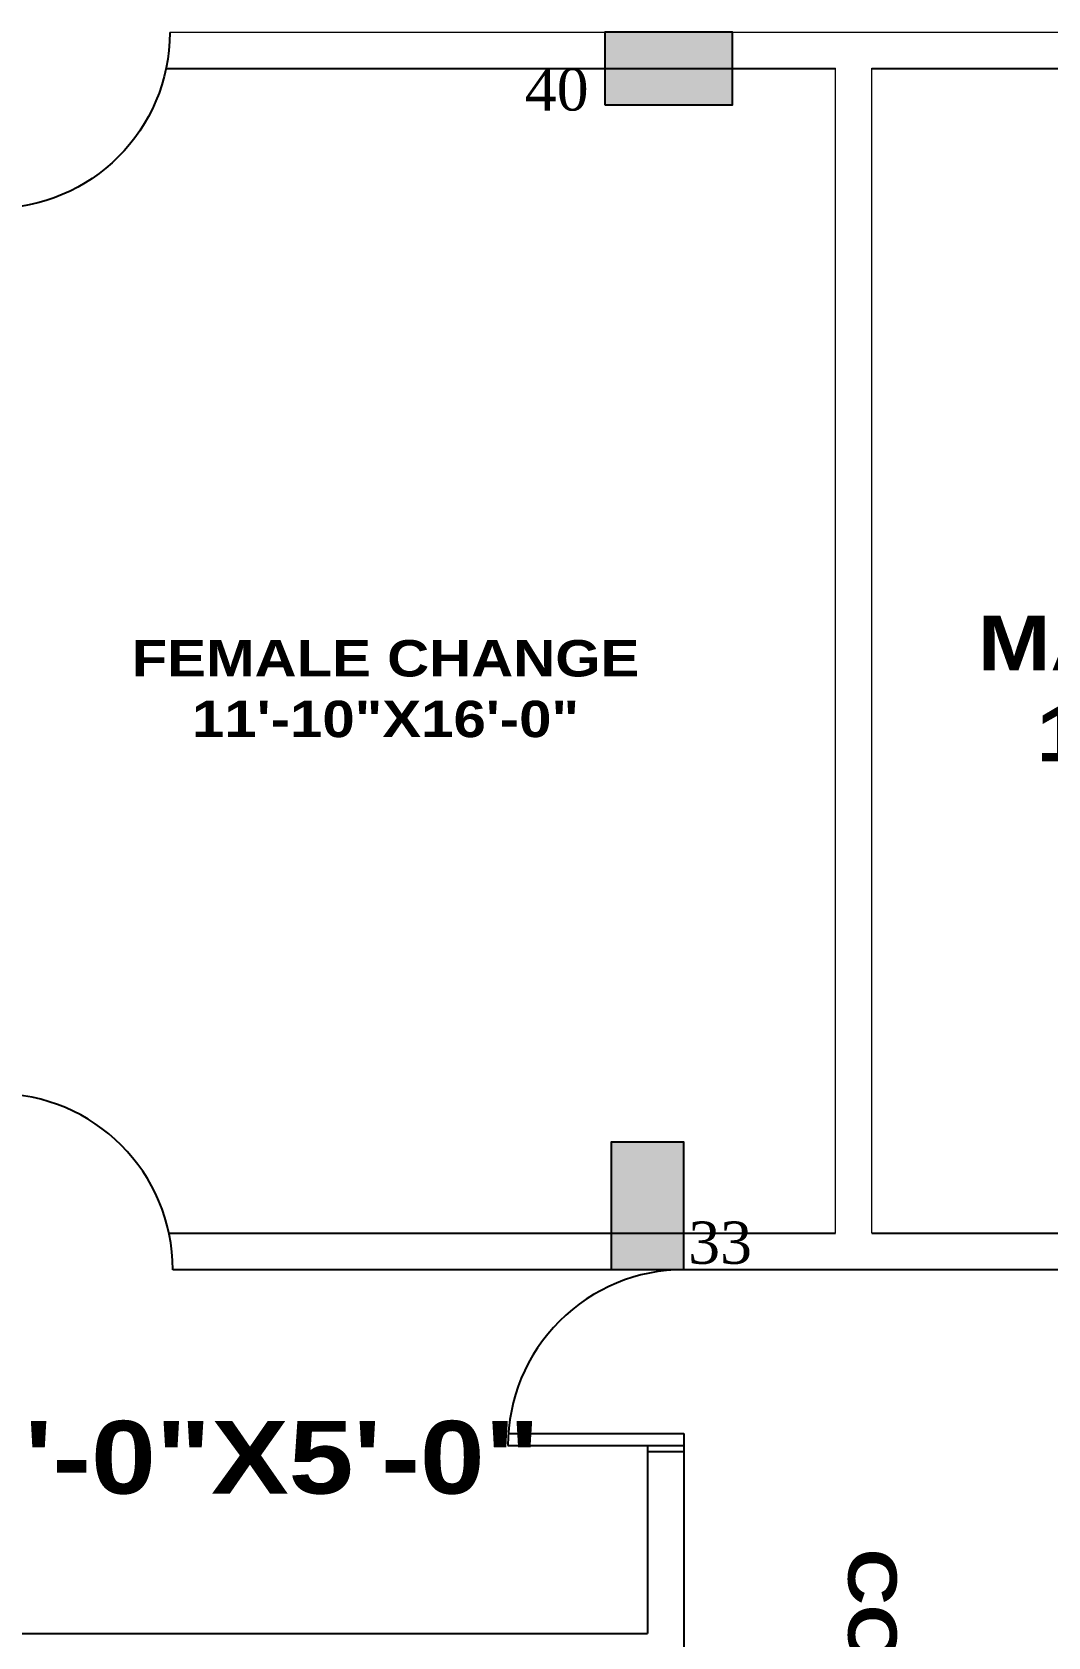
# Model space of a CAD drawing. Extents: x -57174 to 10055, y -18330 to 89882.
# Drawn here: x -28109 to -23924, y 68833 to 75446 of the extents above; entities that cross this region are included whole.
import ezdxf

# ---------------------------------------------------------------- set-up
doc = ezdxf.new("R2010")
doc.units = 0
doc.header["$LTSCALE"] = 50
doc.header["$MEASUREMENT"] = 0
for name, color, linetype in [('COLUMN', 8, 'CONTINUOUS'), ('COLUMN HATCH', 8, 'CONTINUOUS'), ('OUTER LINE', 8, 'CONTINUOUS'), ('TEXT', 8, 'CONTINUOUS'), ('WALL', 8, 'CONTINUOUS'), ('WINDOOW', 8, 'CONTINUOUS'), ('XREF-ARCH', 8, 'CONTINUOUS')]:
    doc.layers.add(name, color=color, linetype=linetype)
doc.styles.add('H St Bt', font='ariblk.ttf', dxfattribs={"height": 50})
doc.styles.add('TECHNICBOLD', font='times.ttf', dxfattribs={"height": 10})

# ---------------------------------------------------------------- blocks, each defined once
blk = doc.blocks.new('D2')
at = {"layer": 'OUTER LINE', "color": 0, "linetype": 'Continuous'}
for p, q in [((73117.95, 16585.25), (73117.95, 16614.18)), ((73117.95, 16614.18), (73120.95, 16614.18)), ((73119.95, 16585.18), (73119.95, 16614.18)), ((73119.95, 16608.18), (73120.95, 16608.18))]:
    blk.add_line(p, q, dxfattribs=at)
blk.add_arc((73119.95, 16614.18), 29, 180, 270, dxfattribs=at)
blk = doc.blocks.new('PLAN')
at = {"layer": 'COLUMN HATCH', "linetype": 'Continuous'}
for points in [[(14650, 15100), (14650, 14800), (15175, 14800), (15175, 15100)], [(14650, 15100), (14650, 14800), (15175, 14800), (15175, 15100)], [(14975, 10525), (14675, 10525), (14675, 10000), (14975, 10000)]]:
    blk.add_hatch(color=256, dxfattribs=at).paths.add_polyline_path(points)
at = {"layer": 'COLUMN', "linetype": 'Continuous'}
for points in [[(14650, 14800), (15175, 14800), (15175, 15100), (14650, 15100)], [(14650, 14800), (15175, 14800), (15175, 15100), (14650, 15100)], [(14675, 10000), (14975, 10000), (14975, 10525), (14675, 10525)]]:
    blk.add_lwpolyline(points, close=True, dxfattribs=at)
at = {"layer": 'WALL', "linetype": 'Continuous'}
for p, q in [((12841, 14950), (15600, 14950)), ((15750, 14950), (18672.4, 14950)), ((12853.6, 10150), (15600, 10150)), ((15750, 10150), (18690.7, 10150)), ((12869.3, 10000), (18675, 10000)), ((13469.8, 10000), (13744.8, 10000)), ((14825, 9250), (14825, 8500)), ((14825, 9250), (14975, 9250)), ((14975, 9250), (14975, 7825)), ((12050, 8500), (14825, 8500))]:
    blk.add_line(p, q, dxfattribs=at)
at = {"layer": 'WINDOOW', "lineweight": 0}
for p, q in [((12856.7, 15100), (18656.7, 15100)), ((15600, 10150), (15600, 14951.8)), ((15750, 10150), (15750, 14951.8))]:
    blk.add_line(p, q, dxfattribs=at)
at = {"layer": 'WINDOOW', "lineweight": 0, "xscale": -25, "yscale": 25, "zscale": 25}
blk.add_blockref('D2', (1840130.5, -400256.2), dxfattribs=at)
at = {"layer": 'WINDOOW', "lineweight": 0, "xscale": 25, "yscale": 25, "zscale": 25}
for p, rotation in [((1840143.1, 425354.4), 180), ((-400379.4, 1837273.8), 270)]:
    blk.add_blockref('D2', p, dxfattribs=dict(at, rotation=rotation))
at = {"layer": 'COLUMN', "linetype": 'Continuous', "insert": (13745.9, 12393.4), "char_height": 150, "width": 3168.977, "attachment_point": 5, "style": 'H St Bt'}
blk.add_mtext('FEMALE CHANGE\\P11\'-10"X16\'-0"', dxfattribs=at)
at = {"layer": 'TEXT', "lineweight": 0, "style": 'H St Bt'}
blk.add_text('CORRIDOR 5\'-0"', height=200, rotation=270, dxfattribs=at).set_placement((15652, 8849.9))
at = {"layer": 'TEXT', "lineweight": 0, "char_height": 174.02, "width": 128.479, "attachment_point": 1, "style": 'TECHNICBOLD'}
for s, insert in [('40', (14319.8, 14950.8)), ('33', (14992.9, 10198.4))]:
    blk.add_mtext(s, dxfattribs=dict(at, insert=insert))
at = {"layer": 'TEXT', "linetype": 'Continuous', "attachment_point": 5, "style": 'H St Bt'}
for s, insert, char_height, width in [('MALE CHANGE\\P12\'-3"X16\'-0"', (17524.6, 12393.4), 225, 3168.977), ('\\P9\'-0"X5\'-0"', (13186.9, 9474.8), 300, 3505.274)]:
    blk.add_mtext(s, dxfattribs=dict(at, insert=insert, char_height=char_height, width=width))

msp = doc.modelspace()

# ---------------------------------------------------------------- block references
at = {"layer": 'XREF-ARCH', "lineweight": 0}
msp.add_blockref('PLAN', (-40398.6, 60346), dxfattribs=at)

doc.saveas('drawing.dxf')
